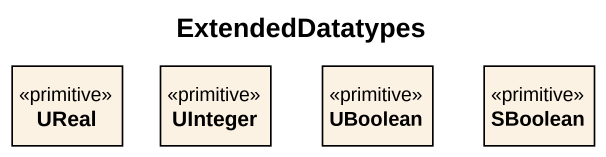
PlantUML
@startuml
title ExtendedDatatypes
hide circle
hide empty members
class UReal <<primitive>>
class UInteger <<primitive>>
class UBoolean <<primitive>>
class SBoolean <<primitive>>
@enduml
